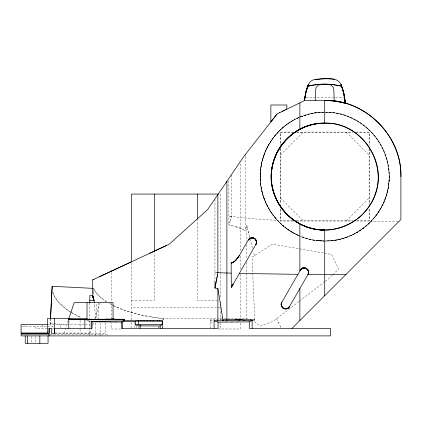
<?xml version="1.0" encoding="UTF-8"?>
<svg xmlns="http://www.w3.org/2000/svg" width="422" height="422" viewBox="0 0 422 422"><rect width="100%" height="100%" fill="white"/><g stroke="black" fill="none" stroke-linecap="round" stroke-linejoin="round"><path stroke-width="0.32" stroke-dasharray="2.11 1.58" d="M260.279 175.32C259.905 191.43 265.881 207.571 276.663 219.551M50.202 324.439L50.471 319.064M260.29 174.719L261.276 165.213M300.606 116.868C332.589 102.936 373.27 120.713 384.906 153.576C397.867 185.189 380.507 224.689 348.451 236.515M325.357 241.015C359.56 241.505 389.928 210.778 389.158 176.596C389.928 142.42 359.56 111.693 325.357 112.183C352.708 112.036 378.576 131.379 386.294 157.601C393.8 181.154 386.141 208.521 367.525 224.768C349.743 240.872 322.677 245.525 300.527 236.336M389.158 176.596C390.002 210.826 359.523 241.584 325.299 241.031M93.389 294.392L93.468 292.884M50.207 324.27L50.482 319.027M93.468 292.9L93.505 292.135M93.505 292.151L93.631 289.893M93.631 289.898L93.721 288.395C96.19 294.118 101.159 298.296 106.302 301.582M261.387 164.627L262.284 160.597M262.431 160.028L262.911 158.329M247.297 227.458L246.859 225.57L245.182 230.686L240.292 228.265M263.613 156.093C260.991 163.926 259.878 172.266 260.385 180.51M231.646 175.024L231.646 216.217L230.634 219.509M230.802 218.96L230.976 218.411M263.08 157.765L263.428 156.646M230.459 220.057L230.607 219.588M230.433 220.136L230.111 221.154M230.259 220.685L228.851 224.968L235.112 226.503M229.557 222.853L229.737 222.315M63.991 333.274L68.132 320.762M105.516 322.962L105.516 333.274L90.123 333.274L91.358 329.271M92.793 324.935L93.41 323.078M94.844 318.737L100.183 302.627M229.03 224.446L229.209 223.918M298.349 117.791C269.03 130.271 252.736 166.268 263.418 196.515C268.418 212.066 279.58 225.49 293.955 233.234M263.803 155.539C269.547 138.69 282.634 124.532 298.998 117.506M264.035 154.885C269.194 140.389 279.723 127.929 293.142 120.412M158.582 327.767L159.2 326.639M162.597 320.425L163.525 318.731C146.629 316.748 129.66 313.235 114.198 305.939M158.603 327.741L159.258 326.554M162.86 320.024L163.514 318.837L218.427 318.837M374.034 218.074C409.266 177.836 378.84 111.603 325.351 112.178M280.398 155.011L303.312 132.102M346.277 220.891L369.192 197.976M90.123 332.99L89.844 333.274L55.124 333.274M332.288 275.197L328.643 278.784L324.486 281.965M332.742 274.748L338.666 268.925L331.576 254.387L325.336 253.311M299.029 301.472L273.05 321.379L260.163 326.116L254.883 321.975L252.024 257.198L272.538 244.164L325.088 253.263M299.551 301.076L323.969 282.365M299.504 117.284C273.604 127.855 256.987 156.625 260.733 184.34M297.288 118.276L300.031 117.089M300.543 116.878C307.807 113.893 315.64 112.321 323.489 112.162M300.485 116.878L305.971 114.937M301.129 116.625L312.201 113.376L323.563 112.162M346.947 237.085L336.065 240.034L325.257 241.036M310.481 113.74L317.977 112.505L324.107 112.178C289.888 111.677 259.493 142.399 260.263 176.596C259.493 210.778 289.861 241.505 324.07 241.015M331.449 240.693C346.356 239.132 360.62 232.205 371.028 221.413L398.996 221.413M254.793 319.95L253.216 320.018M210.23 320.773L213.105 320.752M210.23 321.986L212.778 321.975M306.145 97.26L343.93 97.26M293.554 132.102L280.398 132.102L280.398 145.252M296.766 132.102L352.17 132.102M356.036 132.102L369.192 132.102L369.192 145.252M293.469 132.202L280.313 132.202L280.313 145.358M296.756 132.202L352.665 132.202M355.952 132.202L369.108 132.202L369.108 145.358M292.894 220.891L280.398 220.891L280.398 208.394M296.181 220.891L352.824 220.891M356.695 220.891L369.192 220.891L369.192 208.394M292.81 220.996L280.313 220.996L280.313 208.5M296.756 220.996L352.665 220.996M356.611 220.996L369.108 220.996L369.108 208.5M216.702 272.58L214.962 272.58L215.747 272.601M131.458 300.337L154.373 300.337L154.373 252.451M217.631 300.337L197.332 300.337L197.332 219.656M220.247 307.211L131.374 307.205L131.374 320.013M106.154 318.378L112.442 318.378M219.683 318.837L223.275 318.837M223.871 318.837L246.859 318.837L247.761 319.116M222.331 319.739L210.23 319.739L210.23 328.332M252.894 319.739L254.788 319.739M253.094 320.103L254.804 320.103M48.43 324.439L89.807 324.439M21.918 326.686L52.824 326.686L52.824 324.439M47.201 328.332L35.59 328.332L35.59 326.686M52.17 328.332L54.032 328.332M120.797 328.975L111.324 328.975L111.324 323.067M218.163 328.975L240.213 328.975L240.213 323.052M55.124 333.032L89.807 333.032M49.891 334.134L107.315 334.134L107.315 335.896M231.646 216.217L228.851 216.159L250.552 218.654L277.433 220.395L281.59 224.493M324.149 241.031L316.347 240.503M50.234 323.653L65.7 324.439M317.977 240.693L323.864 241.041L315.725 240.419M163.525 318.731L148.639 316.547M315.529 240.387L308.239 238.905L301.139 236.578M314.907 240.297L308.403 238.947L299.504 235.914M147.051 316.247C135.441 313.957 123.931 310.724 113.26 305.523M231.166 225.48L232.311 225.754M235.096 226.498L240.313 228.276M235.64 226.656L239.823 228.08M86.557 320.245L90.461 321.833M88.024 320.804L90.419 321.807M298.813 235.613L298.037 235.265M297.652 235.091L295.769 234.184M242.196 229.093L243.526 229.747M113.629 305.665L109.377 303.434M295.954 234.273L298.982 235.687C277.386 226.493 261.957 204.728 260.437 181.302M292.894 232.643L298.496 235.471M295.036 233.809L295.4 233.994M112.199 304.99L109.171 303.36M295.215 233.899L290.172 231.008L284.734 227.152M294.313 233.424L294.672 233.619M71.951 312.844L80.56 317.465L70.864 312.196M287.329 229.093L292.488 232.411M106.381 301.677L103.037 299.367M70.316 311.832C62.941 307 55.345 300.875 52.776 292.071M71.418 312.544C63.659 307.501 55.356 301.239 52.792 291.892M282.16 225L286.828 228.735M102.272 298.781L100.151 296.998M284.09 226.63L279.76 222.779M99.502 296.397L96.211 292.741L93.721 288.395M346.277 132.102L369.192 155.011M280.398 197.976L303.312 220.891M279.169 222.199C272.733 215.769 267.685 207.972 264.457 199.469M276.584 318.673L281.036 327.736M280.414 326.538L280.725 327.14M278.314 322.318L278.604 322.925M264.045 198.351L262.932 194.943M254.445 255.663L253.422 251.902M262.6 193.788L260.975 186.139M252.43 248.168L251.443 244.38M251.449 244.417L250.483 240.614M250.172 239.364L250.494 240.656M249.55 236.853L250.024 238.773M249.56 236.89L247.297 227.453M248.189 231.235L248.642 233.123M260.807 184.941L260.886 185.538M95.741 318.541L95.024 311.309M95.024 311.325L94.597 306.493M60.942 327.604L60.662 324.439M94.602 306.514L94.401 304.093M369.192 148.465L369.192 204.522M369.108 148.644L369.108 204.554M280.398 148.465L280.398 204.448M280.313 148.644L280.313 203.895M246.859 225.57L246.859 241.331M246.859 244.618L246.859 258.412M246.859 262.352L246.859 318.837M245.182 156.488L245.182 230.686M240.213 163.783L240.213 251.317M240.213 255.922L240.213 269.742M240.213 274.353L240.213 319.106M228.851 180.822L228.851 224.968M220.247 194.073L220.247 272.132M220.247 272.786L220.247 297.056M220.168 307.849L220.168 320.013M220.168 322.572L220.168 328.975M214.962 199.479L214.962 280.324M140.895 326.486L140.895 327.72M138.142 325.821L138.142 327.704M136.19 325.816L136.19 327.704M134.892 322.049L134.892 327.704M131.458 262.948L131.458 307.211M131.374 322.572L131.374 328.975M111.324 272.507L111.324 318.468M100.209 322.962L100.209 333.274M100.209 334.134L100.209 335.896M98.732 319.739L98.732 303.703L96.791 303.703L96.791 319.739M95.694 322.962L95.694 333.274M95.694 334.134L95.694 335.896M89.807 303.059L89.807 319.881M89.807 320.53L89.807 333.274M89.807 334.134L89.807 335.896M80.111 320.324L80.111 328.738M80.111 329.387L80.111 333.274M42.786 324.439L42.786 326.686M35.722 336.513L35.722 342.063M31.434 336.513L31.434 342.063M24.903 325.562L24.903 326.686"/><path stroke-width="0.63" d="M252.14 328.332L252.171 319.739L250.462 319.739M256.36 241.02L256.497 242.55L256.038 244.164L231.335 287.509L231.14 263.096L234.252 261.698L237.823 257.858M256.46 242.872L256.376 241.083L255.526 239.406M315.213 100.41L315.577 89.997L316.152 87.312L317.993 85.302L320.52 84.331L328.902 84.331L331.428 85.302L333.269 87.312L333.844 89.997L334.229 101.006L344.363 102.989L345.185 102.989L345.164 102.63M93.072 288.363L52.175 286.285L50.513 318.373M93.246 297.383L93.283 296.624M50.508 318.41L52.175 286.285M256.502 242.45L256.36 243.336M300.464 269.964L281.791 302.305C279.892 305.238 282.708 309.453 286.132 308.862M92.787 295.753L92.708 297.362L92.814 295.548L89.807 295.548L89.807 303.059M304.552 99.355L304.415 100.621L306.198 90.962L307.78 86.077M304.578 99.149L304.689 98.305M92.803 295.648L94.132 300.49L94.312 302.901M304.716 98.099C306.319 91.722 306.551 81.399 314.532 79.478C322.556 79.61 336.798 75.095 341.171 84.859M281.252 303.845C280.287 308.44 287.292 310.866 289.397 306.694L308.018 274.448C310.771 270.244 304.315 265.412 301.05 269.204M217.868 194.568L217.868 272.58L217.504 274.58M217.325 275.577L217.515 274.516M217.341 275.487L216.781 278.531M216.966 277.549L217.145 276.563M216.602 279.506L216.808 278.393M216.423 280.477L216.628 279.364M216.238 281.442L216.449 280.335M216.059 282.402L216.264 281.3M215.874 283.357L216.085 282.271M215.695 284.312L215.9 283.236M215.51 285.256L215.716 284.206M215.526 285.172L215.146 287.139M220.147 302.163L217.868 288.521L214.962 288.073L215.151 287.108M288.432 307.849C285.024 311.067 279.164 306.319 281.791 302.305C279.728 305.491 283.22 309.954 286.812 308.719M272.512 165.245L271.499 171.923L271.325 178.416M272.607 164.812L273.145 162.66M281.321 303.492L281.791 302.305M273.261 162.233L275.988 154.7M256.381 243.241L256.033 244.174M68.543 319.512L74.14 302.627L113.054 302.627L113.054 319.238M308.334 84.658L305.681 92.972L304.415 100.621L305.813 92.444L308.334 84.658L307.817 85.977M256.26 243.647L256.001 244.238M231.425 287.282L232.353 285.272M311.141 124.933C287.245 130.757 269.637 154.768 271.362 179.324M231.715 286.607L231.915 286.163M276.173 154.288C284.307 136.127 303.291 123.53 323.21 123.203C358.99 120.813 388.145 160.381 375.269 193.846C367.604 217.826 341.403 233.566 316.669 229.41M232.021 285.942L233.049 283.995L232.807 284.423M346.087 274.321L308.086 274.321C310.639 270.069 304.062 265.338 300.902 269.363M308.086 274.321C310.766 269.864 303.629 265.269 300.701 269.611M308.018 274.448C310.576 270.534 304.99 265.696 301.482 268.809M232.459 285.066L232.691 284.639M255.927 244.375C257.014 242.571 256.529 240.049 254.877 238.757M248.6 239.548L238.957 256.159L235.555 260.538M239.121 255.896L239.327 255.547M252.905 237.86L250.32 238.172L248.315 239.981C249.402 238.003 252.119 237.19 254.107 238.261M288.648 307.659L289.397 306.694L288.558 307.743M239.126 255.885L238.061 257.515M300.87 269.4L300.406 270.059L301.202 269.057M248.315 239.981L249.112 238.979M300.406 270.059L300.638 269.7M289.397 306.694L288.321 307.944L286.907 308.693M300.517 269.874L300.77 269.526M238.282 257.198L238.499 256.877M344.363 102.989L336.788 101.375L329.482 100.557L304.848 100.41L277.08 113.951L243.842 156.488L207.545 209.692L169.233 244.19L92.708 279.876L92.729 297.31M238.045 257.541L235.629 260.464L233.319 262.342M271.341 121.299L271.04 121.684M272.876 119.336L272.338 120.022M275.809 115.581L276.98 114.077M271.409 121.204L272.095 120.333M273.166 118.962L273.852 118.086M274.537 117.21L275.613 115.828M248.78 239.327C250.42 237.269 253.87 237.312 255.489 239.358M292.071 328.332L400.9 219.503L400.9 176.596C401.886 135.884 365.426 99.423 324.713 100.41L324.713 123.182C365.816 121.721 393.13 172.245 369.424 205.83C356.743 225.891 329.93 235.059 307.622 227.21C294.108 222.71 282.629 212.54 276.531 199.669M235.381 260.706L232.232 262.869M140.014 328.332L140.014 325.916L140.895 325.257L135.668 325.209L135.668 321.036L162.322 320.936L162.322 328.332M140.014 325.916L160.17 325.937L162.222 324.391L162.222 320.984M249.391 238.736L251.876 237.792L254.318 238.372M288.321 307.944L286.232 308.846M233.239 262.389L231.14 263.096L231.873 262.98M115.744 321.991L121.494 322.033L122.67 321.443L135.668 321.527M91.157 328.332L91.157 321.327L123.693 320.931L124.274 320.641L141.101 320.82M237.728 321.975L249.27 321.88L252.293 320.43L252.171 319.739M286.744 109.24L286.902 104.994L270.861 104.994L270.861 121.911M279.596 112.727L279.907 112.574M282.107 111.498L283.051 111.039M283.521 110.812L284.454 110.353M285.694 109.752L286.153 109.525M99.703 276.616L130.978 262.03M149.367 253.453L166.453 245.488M92.708 279.876L93.341 279.58M111.324 271.193L111.798 270.971M68.823 328.332L68.823 319.238L84.859 319.755L124.274 319.512L124.274 320.641M311.921 124.733L315.872 123.915M316.669 123.788L324.713 123.182C288.79 121.779 261.002 162.275 274.664 195.275M315.092 79.378L321.495 78.777L327.926 78.777L334.335 79.378M324.713 123.182C299.673 122.744 276.299 142.193 272.179 166.896C265.38 198.361 292.525 230.998 324.713 230.016L324.713 295.695M135.668 324.471L162.222 324.391M223.634 320.741L239.828 320.541M214.091 328.332L214.091 320.789L223.697 320.741M239.037 320.551L244.67 320.493M251.322 320.435L252.171 320.43L243.847 320.504M225.949 322.055L232.037 322.018M231.863 322.018L237.887 321.975M229.784 319.734L235.138 319.707M235.038 319.707L235.909 319.702M214.091 320.789L218.032 322.102L226.087 322.055M236.584 319.702L237.465 319.697M229.837 319.734L222.863 319.739L222.573 317.782M235.808 319.702L236.684 319.697M237.364 319.697L238.251 319.697M218.285 194.073L131.458 194.073L131.458 261.635M216.702 272.58L217.868 272.58M89.807 300.49L94.132 300.49M68.823 319.238L98.817 319.623L124.005 319.623L124.005 319.238M238.15 319.697L239.037 319.697M47.929 324.439L21.1 324.439L21.1 333.274L49.116 333.274L49.116 328.332M21.1 333.032L47.929 333.032M49.237 334.134L21.1 334.134L21.1 335.896L330.442 335.896L330.442 328.332L249.27 328.332L249.27 321.88M297.948 274.321L239.142 273.445M238.942 319.697L239.828 319.697M239.738 319.697L240.624 319.697M241.342 319.702L242.228 319.702M240.535 319.697L241.421 319.702M250.473 319.739L242.149 319.702M159.184 320.926L162.322 320.936M157.622 320.92L159.289 320.926M152.98 320.899L157.77 320.92M149.926 320.884L153.197 320.899M146.914 320.862L150.148 320.884M143.939 320.841L147.114 320.862M141.017 320.82L144.097 320.841M110.089 321.949L115.828 321.991M104.54 321.902L110.211 321.949M99.101 321.849L104.661 321.902M95.546 321.812L99.191 321.849M91.157 321.327L92.049 321.775L95.594 321.812M123.525 319.491L124.274 319.512M121.325 319.443L123.54 319.496M120.613 319.428L121.383 319.443M119.215 319.391L120.676 319.428M117.189 319.338L119.289 319.391M115.253 319.29L117.258 319.343M87.011 302.627L87.011 319.238L124.063 319.238L124.063 319.602L112.89 319.238L112.89 318.378L113.402 318.378L113.402 319.238L115.296 319.29M114.009 319.254L114.626 319.275M218.074 272.675L231.14 273.166M324.713 230.016C316.099 229.99 307.511 227.885 299.878 223.897L299.878 270.971M329.524 100.621L331.328 100.7M329.672 100.573L330.911 100.663M334.229 101.006L324.713 100.41C365.42 99.476 401.834 135.889 400.9 176.596M315.081 229.141L315.872 229.283M314.284 228.988L310.36 228.054M342.595 102.599L343.772 102.857M253.042 237.881L254.809 238.704M309.584 227.833C294.002 223.301 280.852 211.253 274.986 196.119M299.077 223.465C285.214 215.974 275.065 202.054 272.227 186.54M254.176 238.298L255.426 239.29L256.312 240.857M254.419 238.43L256.043 240.197L256.513 242.233M276.146 198.841L273.298 191.097L271.789 183.85M341.213 84.959C343.461 90.719 344.769 96.823 345.185 102.989L343.74 92.972L341.087 84.658L343.603 92.413L345.059 101.19M341.087 84.658L343.197 90.857L344.642 97.672M93.884 299.878L94.006 300.184M93.768 299.567L92.851 295.859M271.926 184.804L272.074 185.712M220.147 302.147L220.463 304.114M220.458 304.098L220.775 306.066M220.769 306.05L221.687 311.927M221.682 311.911L222.573 317.787M271.794 183.892L271.362 179.308M344.79 98.732L345.143 102.266M345.091 101.549L345.185 102.989M299.878 102.831L299.878 129.301M299.878 288.542L299.878 320.525M245.182 154.779L245.182 155.101M226.899 181.328L226.899 320.699M222.863 319.739L222.863 320.752M218.032 322.102L218.032 328.332L121.494 328.332L121.494 322.033M217.868 288.521L217.868 320.752M214.962 280.973L214.962 288.073M197.332 194.073L197.332 218.997M160.17 325.937L160.17 328.332M154.373 194.073L154.373 251.143M138.532 320.984L138.532 324.391M123.693 319.739L123.693 320.931M122.67 321.443L122.67 328.332M98.817 319.238L98.817 319.623M92.049 321.775L92.049 328.332L54.554 328.332L54.554 333.274L51.415 333.274L51.415 328.332L49.073 328.332L49.073 333.274M86.842 319.238L86.842 318.378L47.633 318.378L47.633 333.274M84.859 319.755L84.859 328.332M54.369 318.378L54.369 333.274M49.073 334.134L49.073 335.896M48.05 335.896L48.05 343.297L25.236 343.297L25.236 335.896M39.842 335.896L39.842 343.297M27.52 335.896L27.52 343.297M309.774 85.787L307.701 86.283C318.816 83.503 330.616 83.408 341.72 86.283C331.291 83.688 320.272 83.419 309.774 85.787"/></g></svg>
